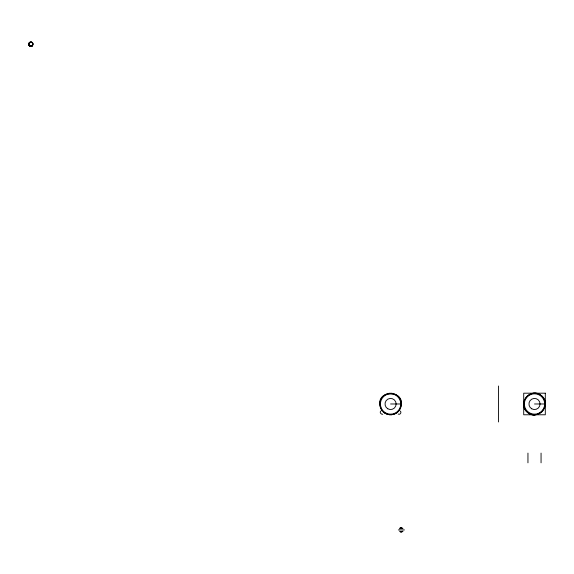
<?xml version="1.0" encoding="UTF-8"?>
<svg xmlns="http://www.w3.org/2000/svg" width="574" height="574" viewBox="0 0 574 574"><rect width="100%" height="100%" fill="white"/><g stroke="black" fill="none" stroke-linecap="round" stroke-linejoin="round"><path stroke-width="0.86" d="M380.842 411.034C378.732 412.864 382.442 414.952 382.772 414.155M399.533 528.862C399.203 526.91 404.333 528.963 402.568 528.338M398.923 410.833C411.917 388.01 369.247 388.01 382.241 410.833M32.044 46.049L32.84 44.176L32.28 42.376L29.733 42.383A2.074 2.074 0 0 0 29.733 45.97L31.706 46.243L32.689 45.21L32.625 43.129L31.269 42.096L29.733 42.383L28.7 44.176L29.733 45.97L32.008 46.028C35.983 37.798 22.766 45.446 32.001 46.071M382.198 397.179L383.733 395.637M402.568 531.495C403.852 530.046 401.642 533.354 399.64 531.215M397.43 412.326C393.606 415.569 387.558 415.569 383.733 412.326M402.381 531.61L401.7 531.861M400.157 528.03L400.81 527.929M400.982 527.929L400.544 527.944L401.484 527.944M401.491 531.89L400.975 531.904M390.578 403.981L400.767 403.981A10.188 10.188 0 0 1 385.491 412.806A10.188 10.188 0 0 1 385.491 395.163A10.188 10.188 0 0 1 400.767 403.981M534.509 403.981L544.69 403.981A10.188 10.188 0 0 1 529.415 412.806A10.188 10.188 0 0 1 529.415 395.163A10.188 10.188 0 0 1 544.69 403.981M398.313 529.917L404.44 529.917M398.141 414.048C399.92 415.196 401.915 412.505 400.358 411.077M400.803 531.904L400.157 531.797M401.7 527.972L402.209 528.13M402.518 528.338L402.74 528.496M541.354 395.637C531.007 386.309 516.485 404.003 527.657 412.326C538.003 421.66 552.525 403.967 541.354 395.637L542.889 397.179M541.06 453.101L541.06 462.823M527.951 453.101L527.951 462.823M498.526 385.993L498.526 421.976M29.733 45.97A2.074 2.074 0 0 0 32.847 44.176A2.074 2.074 0 0 0 29.733 42.376M534.509 415.059A11.078 11.078 0 0 1 523.431 403.981M545.3 393.19L523.71 393.19L523.71 414.78L545.3 414.78L545.3 393.19M387.802 408.803A5.568 5.568 0 0 0 396.146 403.981A5.568 5.568 0 0 0 387.802 399.167A5.568 5.568 0 0 0 387.802 408.803M385.183 413.33A10.791 10.791 0 0 0 401.377 403.981A10.791 10.791 0 0 0 385.183 394.632A10.791 10.791 0 0 0 385.183 413.33M531.725 408.803A5.568 5.568 0 0 0 540.069 403.981A5.568 5.568 0 0 0 531.725 399.167A5.568 5.568 0 0 0 531.725 408.803M529.106 413.33A10.791 10.791 0 0 0 545.3 403.981A10.791 10.791 0 0 0 529.106 394.632A10.791 10.791 0 0 0 529.106 413.33M29.676 45.999A2.145 2.145 0 0 0 32.955 44.248A2.145 2.145 0 0 0 29.798 42.275A2.145 2.145 0 0 0 29.676 45.999"/></g></svg>
